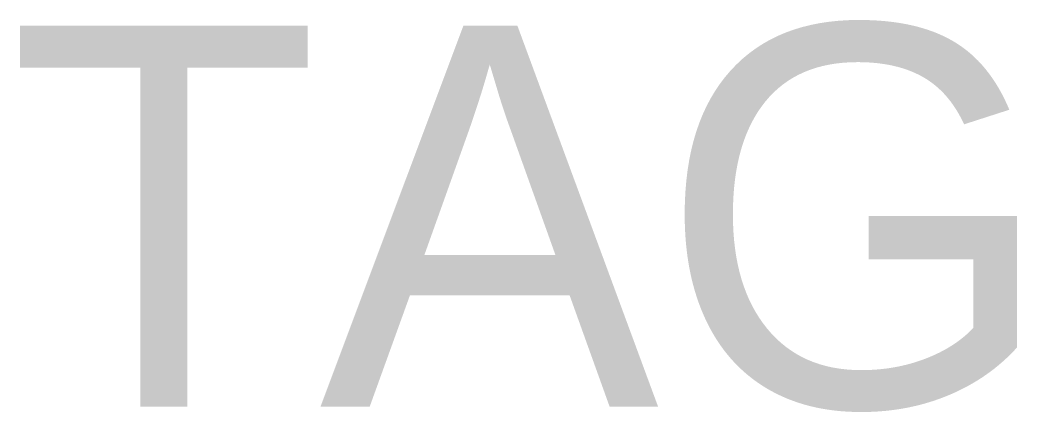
# Model space of a CAD drawing. Extents: x 0.67 to 7.21, y 0.83 to 3.41.
import ezdxf

# ---------------------------------------------------------------- set-up
doc = ezdxf.new("R2010")
doc.units = 0
doc.styles.add('rtw_iso', font='iso-rtw.shx')

msp = doc.modelspace()

# ---------------------------------------------------------------- texts
at = {"style": 'rtw_iso'}
msp.add_attdef('TAG', (0.5914, 0.8682), '', height=2.5, dxfattribs=at)

doc.saveas('drawing.dxf')
